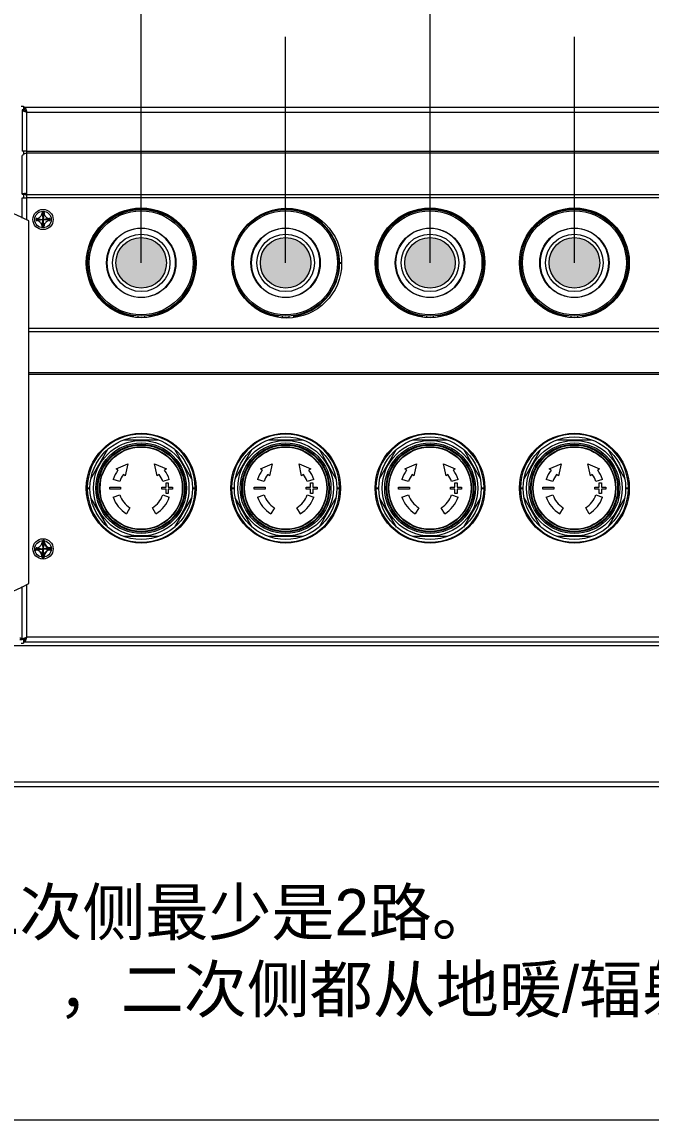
# Model space of a CAD drawing. Header units: millimetres. Extents: x 206 to 1899, y -454 to 296.
# Drawn here: x 1443.71 to 1457.33, y -424.94 to -401.18 of the extents above; entities that cross this region are included whole.
import ezdxf

# ---------------------------------------------------------------- set-up
doc = ezdxf.new("R2010")
doc.units = ezdxf.units.MM
doc.layers.add('文字层', color=3, linetype='Continuous', lineweight=15)
doc.layers.add('细实线', color=7, linetype='Continuous', lineweight=15)
doc.styles.add('微软雅黑M', font='思源黑体M_1.ttf', dxfattribs={"height": 1})

msp = doc.modelspace()

# ---------------------------------------------------------------- hatches: boundary and pattern name
at = {"lineweight": 9}
h = msp.add_hatch(color=256, dxfattribs=at)
h.dxf.hatch_style = 1
h.paths.add_polyline_path([(1445.746, -406.395, 1), (1446.84, -406.395, 1)])
h = msp.add_hatch(color=256, dxfattribs=at)
h.dxf.hatch_style = 1
h.paths.add_polyline_path([(1448.871, -406.395, 1), (1449.965, -406.395, 1)])
h = msp.add_hatch(color=256, dxfattribs=at)
h.dxf.hatch_style = 1
h.paths.add_polyline_path([(1451.996, -406.395, 1), (1453.09, -406.395, 1)])
h = msp.add_hatch(color=256, dxfattribs=at)
h.dxf.hatch_style = 1
h.paths.add_polyline_path([(1455.121, -406.395, 1), (1456.215, -406.395, 1)])

# ---------------------------------------------------------------- linework, layer by layer
for p, q in [((1446.293, -406.395), (1446.293, -398.399)), ((1452.543, -406.395), (1452.543, -398.399)), ((1449.418, -406.395), (1449.418, -401.504)), ((1455.668, -406.395), (1455.668, -401.504))]:
    msp.add_line(p, q, dxfattribs=at)
at = {"layer": '细实线', "linetype": 'Continuous', "lineweight": 9}
for p, q in [((1443.693, -403.008), (1443.743, -403.008)), ((1443.718, -403.083), (1443.718, -403.978)), ((1443.768, -403.083), (1443.718, -403.083)), ((1443.743, -403.008), (1443.743, -403.083)), ((1443.768, -403.083), (1443.768, -403.033)), ((1463.48, -403.033), (1443.768, -403.033)), ((1443.818, -405.471), (1443.818, -403.133)), ((1443.818, -403.133), (1463.43, -403.133)), ((1443.818, -403.978), (1443.718, -403.978)), ((1443.743, -403.978), (1443.743, -404.049)), ((1463.43, -403.984), (1443.818, -403.984)), ((1463.43, -404.019), (1443.818, -404.019)), ((1443.718, -404.909), (1443.718, -404.095)), ((1443.718, -404.909), (1443.754, -404.909)), ((1443.718, -405.425), (1443.718, -404.99)), ((1443.718, -404.99), (1443.818, -404.99)), ((1443.743, -404.909), (1443.743, -404.99)), ((1443.768, -404.912), (1443.779, -404.917)), ((1443.818, -404.913), (1463.43, -404.913)), ((1443.818, -404.984), (1463.43, -404.984)), ((1443.705, -405.411), (1443.718, -405.411)), ((1443.859, -413.333), (1443.859, -405.489)), ((1444.016, -405.458), (1444.149, -405.458)), ((1444.018, -405.437), (1444.149, -405.455)), ((1444.018, -405.479), (1444.149, -405.461)), ((1444.035, -405.436), (1444.152, -405.455)), ((1444.035, -405.48), (1444.152, -405.461)), ((1444.146, -405.325), (1444.165, -405.442)), ((1444.146, -405.591), (1444.165, -405.474)), ((1444.147, -405.308), (1444.165, -405.439)), ((1444.147, -405.608), (1444.165, -405.477)), ((1444.149, -405.455), (1444.152, -405.455)), ((1444.149, -405.461), (1444.152, -405.461)), ((1444.149, -405.461), (1444.152, -405.461)), ((1444.165, -405.442), (1444.165, -405.439)), ((1444.165, -405.474), (1444.165, -405.477)), ((1444.165, -405.477), (1444.165, -405.474)), ((1444.168, -405.439), (1444.168, -405.306)), ((1444.168, -405.477), (1444.168, -405.61)), ((1444.189, -405.308), (1444.171, -405.439)), ((1444.19, -405.325), (1444.171, -405.442)), ((1444.171, -405.439), (1444.171, -405.442)), ((1444.171, -405.442), (1444.171, -405.439)), ((1444.171, -405.474), (1444.171, -405.477)), ((1444.171, -405.474), (1444.171, -405.477)), ((1444.19, -405.591), (1444.171, -405.474)), ((1444.189, -405.608), (1444.171, -405.477)), ((1444.301, -405.436), (1444.184, -405.455)), ((1444.187, -405.455), (1444.184, -405.455)), ((1444.187, -405.455), (1444.184, -405.455)), ((1444.187, -405.461), (1444.184, -405.461)), ((1444.187, -405.461), (1444.184, -405.461)), ((1444.301, -405.48), (1444.184, -405.461)), ((1444.318, -405.437), (1444.187, -405.455)), ((1444.187, -405.458), (1444.32, -405.458)), ((1444.318, -405.479), (1444.187, -405.461)), ((1445.105, -406.389), (1445.139, -406.389)), ((1445.105, -406.402), (1445.139, -406.402)), ((1447.447, -406.389), (1447.48, -406.389)), ((1447.447, -406.402), (1447.48, -406.402)), ((1448.255, -406.402), (1448.264, -406.402)), ((1448.264, -406.389), (1448.257, -406.389)), ((1450.572, -406.389), (1450.629, -406.389)), ((1450.572, -406.402), (1450.63, -406.402)), ((1451.355, -406.389), (1451.389, -406.389)), ((1451.355, -406.402), (1451.389, -406.402)), ((1453.697, -406.389), (1453.73, -406.389)), ((1453.697, -406.402), (1453.73, -406.402)), ((1454.48, -406.389), (1454.514, -406.389)), ((1454.48, -406.402), (1454.514, -406.402)), ((1456.822, -406.389), (1456.855, -406.389)), ((1456.822, -406.402), (1456.855, -406.402)), ((1446.121, -407.537), (1446.121, -407.56)), ((1446.224, -407.583), (1446.224, -407.545)), ((1446.362, -407.545), (1446.362, -407.583)), ((1446.465, -407.537), (1446.465, -407.56)), ((1449.246, -407.537), (1449.246, -407.563)), ((1449.349, -407.583), (1449.349, -407.545)), ((1449.49, -407.583), (1449.349, -407.583)), ((1449.487, -407.545), (1449.487, -407.583)), ((1449.59, -407.537), (1449.59, -407.583)), ((1452.371, -407.537), (1452.371, -407.56)), ((1452.474, -407.583), (1452.474, -407.545)), ((1452.612, -407.545), (1452.612, -407.583)), ((1452.715, -407.537), (1452.715, -407.56)), ((1455.496, -407.537), (1455.496, -407.56)), ((1455.599, -407.583), (1455.599, -407.545)), ((1455.737, -407.545), (1455.737, -407.583)), ((1455.84, -407.537), (1455.84, -407.56)), ((1443.859, -407.807), (1463.43, -407.807)), ((1443.859, -407.878), (1463.43, -407.878)), ((1463.43, -408.771), (1443.859, -408.771)), ((1463.43, -408.807), (1443.859, -408.807)), ((1445.926, -410.224), (1446.66, -410.224)), ((1449.051, -410.224), (1449.785, -410.224)), ((1452.176, -410.224), (1452.91, -410.224)), ((1455.301, -410.224), (1456.035, -410.224)), ((1445.203, -411.065), (1445.57, -410.429)), ((1447.016, -410.429), (1447.383, -411.065)), ((1448.328, -411.065), (1448.695, -410.429)), ((1450.141, -410.429), (1450.508, -411.065)), ((1451.453, -411.065), (1451.82, -410.429)), ((1453.266, -410.429), (1453.633, -411.065)), ((1454.578, -411.065), (1454.945, -410.429)), ((1456.391, -410.429), (1456.758, -411.065)), ((1445.748, -410.852), (1446.003, -410.746)), ((1445.787, -410.882), (1445.748, -410.852)), ((1446.003, -410.746), (1445.946, -411.004)), ((1446.583, -410.746), (1446.838, -410.852)), ((1446.64, -411.004), (1446.583, -410.746)), ((1446.838, -410.852), (1446.799, -410.882)), ((1448.873, -410.852), (1449.128, -410.746)), ((1448.912, -410.882), (1448.873, -410.852)), ((1449.128, -410.746), (1449.071, -411.004)), ((1449.708, -410.746), (1449.963, -410.852)), ((1449.765, -411.004), (1449.708, -410.746)), ((1449.963, -410.852), (1449.924, -410.882)), ((1451.998, -410.852), (1452.253, -410.746)), ((1452.037, -410.882), (1451.998, -410.852)), ((1452.253, -410.746), (1452.196, -411.004)), ((1452.833, -410.746), (1453.088, -410.852)), ((1452.89, -411.004), (1452.833, -410.746)), ((1453.088, -410.852), (1453.049, -410.882)), ((1455.123, -410.852), (1455.378, -410.746)), ((1455.162, -410.882), (1455.123, -410.852)), ((1455.378, -410.746), (1455.321, -411.004)), ((1455.958, -410.746), (1456.213, -410.852)), ((1456.015, -411.004), (1455.958, -410.746)), ((1456.213, -410.852), (1456.174, -410.882)), ((1445.828, -411.124), (1445.685, -411.079)), ((1445.946, -411.004), (1445.906, -410.974)), ((1446.68, -410.974), (1446.64, -411.004)), ((1446.901, -411.079), (1446.758, -411.124)), ((1446.832, -411.153), (1446.879, -411.153)), ((1446.832, -411.247), (1446.832, -411.153)), ((1446.879, -411.153), (1446.879, -411.247)), ((1448.953, -411.124), (1448.81, -411.079)), ((1449.071, -411.004), (1449.031, -410.974)), ((1449.805, -410.974), (1449.765, -411.004)), ((1450.026, -411.079), (1449.883, -411.124)), ((1449.957, -411.153), (1450.004, -411.153)), ((1449.957, -411.247), (1449.957, -411.153)), ((1450.004, -411.153), (1450.004, -411.247)), ((1452.078, -411.124), (1451.935, -411.079)), ((1452.196, -411.004), (1452.156, -410.974)), ((1452.93, -410.974), (1452.89, -411.004)), ((1453.151, -411.079), (1453.008, -411.124)), ((1453.082, -411.153), (1453.129, -411.153)), ((1453.082, -411.247), (1453.082, -411.153)), ((1453.129, -411.153), (1453.129, -411.247)), ((1455.203, -411.124), (1455.06, -411.079)), ((1455.321, -411.004), (1455.281, -410.974)), ((1456.055, -410.974), (1456.015, -411.004)), ((1456.276, -411.079), (1456.133, -411.124)), ((1456.207, -411.153), (1456.254, -411.153)), ((1456.207, -411.247), (1456.207, -411.153)), ((1456.254, -411.153), (1456.254, -411.247)), ((1445.105, -411.264), (1445.184, -411.264)), ((1445.105, -411.277), (1445.184, -411.277)), ((1445.613, -411.247), (1445.848, -411.247)), ((1445.613, -411.294), (1445.613, -411.247)), ((1445.848, -411.294), (1445.613, -411.294)), ((1445.685, -411.462), (1445.828, -411.417)), ((1445.848, -411.247), (1445.848, -411.294)), ((1446.738, -411.247), (1446.832, -411.247)), ((1446.738, -411.294), (1446.738, -411.247)), ((1446.832, -411.294), (1446.738, -411.294)), ((1446.758, -411.417), (1446.901, -411.462)), ((1446.832, -411.388), (1446.832, -411.294)), ((1446.879, -411.388), (1446.832, -411.388)), ((1446.879, -411.247), (1446.973, -411.247)), ((1446.973, -411.294), (1446.879, -411.294)), ((1446.879, -411.294), (1446.879, -411.388)), ((1446.973, -411.247), (1446.973, -411.294)), ((1447.402, -411.264), (1447.48, -411.264)), ((1447.402, -411.277), (1447.48, -411.277)), ((1448.23, -411.264), (1448.309, -411.264)), ((1448.23, -411.277), (1448.309, -411.277)), ((1448.738, -411.247), (1448.973, -411.247)), ((1448.738, -411.294), (1448.738, -411.247)), ((1448.973, -411.294), (1448.738, -411.294)), ((1448.81, -411.462), (1448.953, -411.417)), ((1448.973, -411.247), (1448.973, -411.294)), ((1449.863, -411.247), (1449.957, -411.247)), ((1449.863, -411.294), (1449.863, -411.247)), ((1449.957, -411.294), (1449.863, -411.294)), ((1449.883, -411.417), (1450.026, -411.462)), ((1449.957, -411.388), (1449.957, -411.294)), ((1450.004, -411.388), (1449.957, -411.388)), ((1450.004, -411.247), (1450.098, -411.247)), ((1450.098, -411.294), (1450.004, -411.294)), ((1450.004, -411.294), (1450.004, -411.388)), ((1450.098, -411.247), (1450.098, -411.294)), ((1450.527, -411.264), (1450.605, -411.264)), ((1450.527, -411.277), (1450.605, -411.277)), ((1451.355, -411.264), (1451.434, -411.264)), ((1451.355, -411.277), (1451.434, -411.277)), ((1451.863, -411.247), (1452.098, -411.247)), ((1451.863, -411.294), (1451.863, -411.247)), ((1452.098, -411.294), (1451.863, -411.294)), ((1451.935, -411.462), (1452.078, -411.417)), ((1452.098, -411.247), (1452.098, -411.294)), ((1452.988, -411.247), (1453.082, -411.247)), ((1452.988, -411.294), (1452.988, -411.247)), ((1453.082, -411.294), (1452.988, -411.294)), ((1453.008, -411.417), (1453.151, -411.462)), ((1453.082, -411.388), (1453.082, -411.294)), ((1453.129, -411.388), (1453.082, -411.388)), ((1453.129, -411.247), (1453.223, -411.247)), ((1453.223, -411.294), (1453.129, -411.294)), ((1453.129, -411.294), (1453.129, -411.388)), ((1453.223, -411.247), (1453.223, -411.294)), ((1453.652, -411.264), (1453.73, -411.264)), ((1453.652, -411.277), (1453.73, -411.277)), ((1454.48, -411.264), (1454.559, -411.264)), ((1454.48, -411.277), (1454.559, -411.277)), ((1454.988, -411.247), (1455.223, -411.247)), ((1454.988, -411.294), (1454.988, -411.247)), ((1455.223, -411.294), (1454.988, -411.294)), ((1455.06, -411.462), (1455.203, -411.417)), ((1455.223, -411.247), (1455.223, -411.294)), ((1456.113, -411.247), (1456.207, -411.247)), ((1456.113, -411.294), (1456.113, -411.247)), ((1456.207, -411.294), (1456.113, -411.294)), ((1456.133, -411.417), (1456.276, -411.462)), ((1456.207, -411.388), (1456.207, -411.294)), ((1456.254, -411.388), (1456.207, -411.388)), ((1456.254, -411.247), (1456.348, -411.247)), ((1456.348, -411.294), (1456.254, -411.294)), ((1456.254, -411.294), (1456.254, -411.388)), ((1456.348, -411.247), (1456.348, -411.294)), ((1456.777, -411.264), (1456.855, -411.264)), ((1456.777, -411.277), (1456.855, -411.277)), ((1445.57, -412.112), (1445.203, -411.476)), ((1447.383, -411.476), (1447.016, -412.112)), ((1448.695, -412.112), (1448.328, -411.476)), ((1450.508, -411.476), (1450.141, -412.112)), ((1451.82, -412.112), (1451.453, -411.476)), ((1453.633, -411.476), (1453.266, -412.112)), ((1454.945, -412.112), (1454.578, -411.476)), ((1456.758, -411.476), (1456.391, -412.112)), ((1446.049, -411.693), (1445.974, -411.823)), ((1446.612, -411.823), (1446.537, -411.693)), ((1449.174, -411.693), (1449.099, -411.823)), ((1449.737, -411.823), (1449.662, -411.693)), ((1452.299, -411.693), (1452.224, -411.823)), ((1452.862, -411.823), (1452.787, -411.693)), ((1455.424, -411.693), (1455.349, -411.823)), ((1455.987, -411.823), (1455.912, -411.693)), ((1446.66, -412.317), (1445.926, -412.317)), ((1449.785, -412.317), (1449.051, -412.317)), ((1452.91, -412.317), (1452.176, -412.317)), ((1456.035, -412.317), (1455.301, -412.317)), ((1443.98, -412.583), (1444.355, -412.583)), ((1443.982, -412.608), (1444.011, -412.608)), ((1444.016, -412.583), (1444.149, -412.583)), ((1444.018, -412.562), (1444.149, -412.58)), ((1444.018, -412.604), (1444.149, -412.586)), ((1444.035, -412.561), (1444.152, -412.58)), ((1444.035, -412.605), (1444.152, -412.586)), ((1444.146, -412.45), (1444.165, -412.567)), ((1444.146, -412.716), (1444.165, -412.599)), ((1444.147, -412.433), (1444.165, -412.564)), ((1444.147, -412.733), (1444.165, -412.602)), ((1444.149, -412.58), (1444.152, -412.58)), ((1444.149, -412.586), (1444.152, -412.586)), ((1444.149, -412.586), (1444.152, -412.586)), ((1444.165, -412.567), (1444.165, -412.564)), ((1444.165, -412.599), (1444.165, -412.602)), ((1444.165, -412.602), (1444.165, -412.599)), ((1444.168, -412.77), (1444.168, -412.395)), ((1444.168, -412.564), (1444.168, -412.431)), ((1444.168, -412.602), (1444.168, -412.735)), ((1444.189, -412.433), (1444.171, -412.564)), ((1444.19, -412.45), (1444.171, -412.567)), ((1444.171, -412.564), (1444.171, -412.567)), ((1444.171, -412.567), (1444.171, -412.564)), ((1444.171, -412.599), (1444.171, -412.602)), ((1444.171, -412.599), (1444.171, -412.602)), ((1444.19, -412.716), (1444.171, -412.599)), ((1444.189, -412.733), (1444.171, -412.602)), ((1444.301, -412.561), (1444.184, -412.58)), ((1444.187, -412.58), (1444.184, -412.58)), ((1444.187, -412.58), (1444.184, -412.58)), ((1444.187, -412.586), (1444.184, -412.586)), ((1444.187, -412.586), (1444.184, -412.586)), ((1444.301, -412.605), (1444.184, -412.586)), ((1444.318, -412.562), (1444.187, -412.58)), ((1444.187, -412.583), (1444.32, -412.583)), ((1444.318, -412.604), (1444.187, -412.586)), ((1444.193, -412.426), (1444.193, -412.397)), ((1444.354, -412.557), (1444.325, -412.557)), ((1444.354, -412.608), (1444.325, -412.608)), ((1444.142, -412.74), (1444.142, -412.769)), ((1444.193, -412.74), (1444.193, -412.769)), ((1443.718, -414.545), (1443.718, -413.397)), ((1443.818, -414.495), (1443.818, -413.352)), ((1463.43, -414.495), (1443.818, -414.495)), ((1400.255, -414.67), (1475.405, -414.67)), ((1443.668, -414.545), (1443.718, -414.545)), ((1443.693, -414.62), (1443.743, -414.62)), ((1443.768, -414.545), (1443.718, -414.545)), ((1443.743, -414.545), (1443.743, -414.62)), ((1443.768, -414.545), (1443.768, -414.595)), ((1443.768, -414.595), (1463.48, -414.595)), ((1400.255, -417.62), (1475.405, -417.62)), ((1400.355, -417.72), (1475.93, -417.72))]:
    msp.add_line(p, q, dxfattribs=at)
at = {"layer": '细实线', "linetype": 'ByBlock', "lineweight": 9}
msp.add_lwpolyline([(1396.112, -388.378), (1480.168, -388.378), (1480.168, -424.939), (1396.112, -424.939)], close=True, dxfattribs=at)
at = {"layer": '细实线', "linetype": 'Continuous', "lineweight": 9}
msp.add_lwpolyline([(1443.754, -404.909), (1443.756, -404.909), (1443.768, -404.912)], dxfattribs=at)
for centre, radius in [((1444.168, -405.458), 0.219), ((1446.293, -406.395), 1.188), ((1446.293, -406.395), 1.154), ((1449.443, -406.402), 1.188), ((1449.418, -406.395), 1.154), ((1452.543, -406.395), 1.188), ((1452.543, -406.395), 1.154), ((1455.668, -406.395), 1.188), ((1455.668, -406.395), 1.154), ((1444.168, -405.458), 0.179), ((1446.293, -406.395), 1.125), ((1449.418, -406.395), 1.125), ((1452.543, -406.395), 1.125), ((1455.668, -406.395), 1.125), ((1446.293, -406.395), 0.751), ((1449.418, -406.395), 0.751), ((1452.543, -406.395), 0.751), ((1455.668, -406.395), 0.751), ((1446.293, -406.395), 0.622), ((1446.293, -406.395), 0.547), ((1449.418, -406.395), 0.622), ((1449.418, -406.395), 0.547), ((1452.543, -406.395), 0.622), ((1452.543, -406.395), 0.547), ((1455.668, -406.395), 0.622), ((1455.668, -406.395), 0.547), ((1446.293, -411.27), 1.188), ((1446.293, -411.27), 1.109), ((1446.293, -411.27), 1.034), ((1449.418, -411.27), 1.188), ((1449.418, -411.27), 1.109), ((1449.418, -411.27), 1.034), ((1452.543, -411.27), 1.188), ((1452.543, -411.27), 1.109), ((1452.543, -411.27), 1.034), ((1455.668, -411.27), 1.188), ((1455.668, -411.27), 1.109), ((1455.668, -411.27), 1.034), ((1446.293, -411.27), 0.981), ((1446.293, -411.27), 0.95), ((1446.293, -411.27), 0.938), ((1446.293, -411.27), 0.934), ((1446.293, -411.27), 0.897), ((1446.293, -411.27), 0.889), ((1449.418, -411.27), 0.981), ((1449.418, -411.27), 0.95), ((1449.418, -411.27), 0.938), ((1449.418, -411.27), 0.934), ((1449.418, -411.27), 0.897), ((1449.418, -411.27), 0.889), ((1452.543, -411.27), 0.981), ((1452.543, -411.27), 0.95), ((1452.543, -411.27), 0.938), ((1452.543, -411.27), 0.934), ((1452.543, -411.27), 0.897), ((1452.543, -411.27), 0.889), ((1455.668, -411.27), 0.981), ((1455.668, -411.27), 0.95), ((1455.668, -411.27), 0.938), ((1455.668, -411.27), 0.934), ((1455.668, -411.27), 0.897), ((1455.668, -411.27), 0.889), ((1444.168, -412.583), 0.219), ((1444.168, -412.583), 0.179)]:
    msp.add_circle(centre, radius, dxfattribs=at)
for centre, radius, start, end in [((1443.818, -404.163), 0.139, 90.0019, 91.7765), ((1441.546, -409.961), 5.035, 62.6574, 117.3426), ((1443.752, -405.038), 0.144, 78.9231, 84.0081), ((1443.75, -405.051), 0.158, 77.1973, 78.9898), ((1443.693, -405.084), 0.188, 54.2514, 55.0285), ((1446.293, -406.395), 1.169, 0.3064, 179.6936), ((1449.418, -406.395), 1.169, 0.3064, 107.8548), ((1452.543, -406.395), 1.169, 0.3064, 179.6936), ((1455.668, -406.395), 1.169, 0.3064, 179.6936), ((1444.168, -405.458), 0.152, 172.1836, 187.8164), ((1444.157, -407.598), 2.166, 93.2389, 93.6922), ((1444.157, -403.317), 2.166, 266.3078, 266.7611), ((1446.308, -405.447), 2.166, 176.3078, 176.7611), ((1444.168, -405.458), 0.152, 82.1836, 97.8164), ((1444.168, -405.458), 0.0188, 172.1881, 187.8119), ((1444.168, -405.458), 0.0187, 180, 187.8164), ((1444.152, -405.442), 0.0131, 270, 0), ((1444.152, -405.474), 0.0131, 0, 90), ((1444.152, -405.474), 0.0131, 360, 90), ((1444.168, -405.458), 0.0188, 82.1881, 97.8119), ((1444.168, -405.458), 0.0188, 262.1881, 277.8119), ((1444.168, -405.458), 0.0187, 262.1836, 277.8164), ((1444.168, -405.458), 0.0187, 82.1836, 90), ((1444.184, -405.442), 0.0131, 180, 270), ((1444.184, -405.442), 0.0131, 180, 270), ((1444.184, -405.474), 0.0131, 90, 180), ((1444.184, -405.474), 0.0131, 90, 180), ((1444.168, -405.458), 0.0188, 352.1881, 7.8119), ((1444.168, -405.458), 0.0187, 352.1836, 7.8164), ((1442.039, -405.446), 2.154, 3.2377, 3.6934), ((1444.179, -407.598), 2.166, 86.3078, 86.7611), ((1444.179, -403.317), 2.166, 273.2389, 273.6922), ((1444.168, -405.458), 0.152, 352.1836, 7.8164), ((1446.297, -405.469), 2.154, 183.2377, 183.6934), ((1444.168, -405.458), 0.152, 262.1836, 277.8164), ((1442.028, -405.469), 2.166, 356.3078, 356.7611), ((1446.293, -406.395), 0.744, 270.3567, 270), ((1449.418, -406.395), 0.744, 270.3567, 270), ((1452.543, -406.395), 0.744, 270.3567, 270), ((1455.668, -406.395), 0.744, 270.3567, 270), ((1446.293, -406.395), 1.169, 180.3064, 261.527), ((1446.293, -406.395), 1.169, 278.473, 359.6936), ((1449.418, -406.395), 1.169, 278.473, 359.6936), ((1452.543, -406.395), 1.169, 180.3064, 261.527), ((1452.543, -406.395), 1.169, 278.473, 359.6936), ((1455.668, -406.395), 1.169, 180.3064, 261.527), ((1455.668, -406.395), 1.169, 278.473, 359.6936), ((1446.294, -406.395), 0.744, 269.9468, 270.3035), ((1449.418, -406.395), 1.169, 212.6622, 261.527), ((1449.419, -406.395), 0.744, 269.9468, 270.3035), ((1452.544, -406.395), 0.744, 269.9468, 270.3035), ((1455.669, -406.395), 0.744, 269.9468, 270.3035), ((1446.293, -411.27), 1.169, 0.3064, 179.6936), ((1449.418, -411.27), 1.169, 0.3064, 179.6936), ((1452.543, -411.27), 1.169, 0.3064, 179.6936), ((1455.668, -411.27), 1.169, 0.3064, 179.6936), ((1446.293, -411.27), 0.637, 142.5, 162.5), ((1446.293, -411.27), 0.637, 17.5, 37.5), ((1449.418, -411.27), 0.637, 142.5, 162.5), ((1449.418, -411.27), 0.637, 17.5, 37.5), ((1452.543, -411.27), 0.637, 142.5, 162.5), ((1452.543, -411.27), 0.637, 17.5, 37.5), ((1455.668, -411.27), 0.637, 142.5, 162.5), ((1455.668, -411.27), 0.637, 17.5, 37.5), ((1446.293, -411.27), 0.487, 142.5, 162.5), ((1446.293, -411.27), 0.487, 17.5, 37.5), ((1449.418, -411.27), 0.487, 142.5, 162.5), ((1449.418, -411.27), 0.487, 17.5, 37.5), ((1452.543, -411.27), 0.487, 142.5, 162.5), ((1452.543, -411.27), 0.487, 17.5, 37.5), ((1455.668, -411.27), 0.487, 142.5, 162.5), ((1455.668, -411.27), 0.487, 17.5, 37.5), ((1446.293, -411.27), 1.169, 180.3064, 359.6936), ((1446.293, -411.27), 0.487, 197.5, 240), ((1446.293, -411.27), 0.487, 300, 342.5), ((1449.418, -411.27), 1.169, 180.3064, 359.6936), ((1449.418, -411.27), 0.487, 197.5, 240), ((1449.418, -411.27), 0.487, 300, 342.5), ((1452.543, -411.27), 1.169, 180.3064, 359.6936), ((1452.543, -411.27), 0.487, 197.5, 240), ((1452.543, -411.27), 0.487, 300, 342.5), ((1455.668, -411.27), 1.169, 180.3064, 359.6936), ((1455.668, -411.27), 0.487, 197.5, 240), ((1455.668, -411.27), 0.487, 300, 342.5), ((1446.293, -411.27), 0.637, 197.5, 240), ((1446.293, -411.27), 0.637, 300, 342.5), ((1449.418, -411.27), 0.637, 197.5, 240), ((1449.418, -411.27), 0.637, 300, 342.5), ((1452.543, -411.27), 0.637, 197.5, 240), ((1452.543, -411.27), 0.637, 300, 342.5), ((1455.668, -411.27), 0.637, 197.5, 240), ((1455.668, -411.27), 0.637, 300, 342.5), ((1444.168, -412.583), 0.188, 180, 187.8164), ((1444.011, -412.74), 0.131, 0, 90), ((1444.168, -412.583), 0.152, 172.1836, 187.8164), ((1444.157, -414.723), 2.166, 93.2389, 93.6922), ((1444.157, -410.442), 2.166, 266.3078, 266.7611), ((1446.308, -412.572), 2.166, 176.3078, 176.7611), ((1444.168, -412.583), 0.152, 82.1836, 97.8164), ((1444.168, -412.583), 0.0188, 172.1881, 179.9955), ((1444.168, -412.583), 0.0188, 180.0045, 187.8119), ((1444.168, -412.583), 0.0187, 180, 187.8164), ((1444.152, -412.567), 0.0131, 270, 0), ((1444.152, -412.599), 0.0131, 0, 90), ((1444.152, -412.599), 0.0131, 360, 90), ((1444.168, -412.583), 0.0188, 90.0045, 97.8119), ((1444.168, -412.583), 0.0188, 262.1881, 269.9955), ((1444.168, -412.583), 0.0187, 262.1836, 277.8164), ((1444.168, -412.583), 0.188, 82.1836, 90), ((1444.168, -412.583), 0.0188, 82.1881, 89.9955), ((1444.168, -412.583), 0.0187, 82.1836, 90), ((1444.168, -412.583), 0.0188, 270.0045, 277.8119), ((1444.184, -412.567), 0.0131, 180, 270), ((1444.184, -412.567), 0.0131, 180, 270), ((1444.184, -412.599), 0.0131, 90, 180), ((1444.184, -412.599), 0.0131, 90, 180), ((1444.168, -412.583), 0.0188, 0.0045, 7.8119), ((1444.168, -412.583), 0.0187, 352.1836, 7.8164), ((1444.168, -412.583), 0.0188, 352.1881, 359.9955), ((1442.039, -412.571), 2.154, 3.2377, 3.6934), ((1444.325, -412.426), 0.131, 180, 270), ((1444.325, -412.74), 0.131, 90, 180), ((1444.179, -414.723), 2.166, 86.3078, 86.7611), ((1444.179, -410.442), 2.166, 273.2389, 273.6922), ((1444.168, -412.583), 0.152, 352.1836, 7.8164), ((1444.168, -412.583), 0.188, 352.1836, 7.8164), ((1444.168, -412.583), 0.188, 262.1836, 277.8164), ((1446.297, -412.594), 2.154, 183.2377, 183.6934), ((1444.168, -412.583), 0.152, 262.1836, 277.8164), ((1442.028, -412.594), 2.166, 356.3078, 356.7611), ((1441.546, -408.861), 5.035, 242.6574, 297.3426)]:
    msp.add_arc(centre, radius, start, end, dxfattribs=at)
for points, knots in [([(1443.718, -403.083), (1443.718, -403.089), (1443.726, -403.097), (1443.739, -403.104), (1443.748, -403.109), (1443.753, -403.111)], [0, 0, 0, 0, 0.359924, 0.644291, 1, 1, 1, 1]), ([(1443.753, -403.111), (1443.755, -403.111), (1443.759, -403.113), (1443.764, -403.115), (1443.768, -403.116)], [0, 0, 0, 0, 0.239617, 1, 1, 1, 1]), ([(1443.768, -403.033), (1443.774, -403.033), (1443.782, -403.041), (1443.789, -403.054), (1443.794, -403.063), (1443.796, -403.068)], [0, 0, 0, 0, 0.359924, 0.644291, 1, 1, 1, 1]), ([(1443.768, -403.083), (1443.768, -403.093), (1443.78, -403.107), (1443.799, -403.121), (1443.812, -403.129), (1443.818, -403.133)], [0, 0, 0, 0, 0.400766, 0.683902, 1, 1, 1, 1]), ([(1443.768, -403.083), (1443.778, -403.083), (1443.792, -403.095), (1443.806, -403.114), (1443.814, -403.127), (1443.818, -403.133)], [0, 0, 0, 0, 0.400766, 0.683902, 1, 1, 1, 1]), ([(1443.768, -403.116), (1443.772, -403.118), (1443.788, -403.124), (1443.805, -403.129), (1443.818, -403.133)], [0, 0, 0, 0, 0.236192, 1, 1, 1, 1]), ([(1443.796, -403.068), (1443.796, -403.07), (1443.798, -403.074), (1443.8, -403.079), (1443.801, -403.083)], [0, 0, 0, 0, 0.239617, 1, 1, 1, 1]), ([(1443.801, -403.083), (1443.803, -403.087), (1443.809, -403.103), (1443.814, -403.12), (1443.818, -403.133)], [0, 0, 0, 0, 0.236192, 1, 1, 1, 1]), ([(1443.718, -404.095), (1443.718, -404.086), (1443.724, -404.066), (1443.746, -404.043), (1443.777, -404.028), (1443.801, -404.024), (1443.814, -404.024)], [0, 0, 0, 0, 0.210206, 0.445139, 0.71168, 1, 1, 1, 1]), ([(1443.718, -404.909), (1443.718, -404.903), (1443.731, -404.896), (1443.748, -404.894), (1443.76, -404.894), (1443.767, -404.894)], [0, 0, 0, 0, 0.326869, 0.621602, 1, 1, 1, 1]), ([(1443.779, -404.917), (1443.78, -404.918), (1443.788, -404.922), (1443.795, -404.926), (1443.801, -404.93)], [0, 0, 0, 0, 0.205324, 1, 1, 1, 1]), ([(1443.785, -404.897), (1443.787, -404.898), (1443.799, -404.901), (1443.81, -404.905), (1443.818, -404.909)], [0, 0, 0, 0, 0.237927, 1, 1, 1, 1]), ([(1443.803, -404.932), (1443.804, -404.933), (1443.809, -404.937), (1443.814, -404.941), (1443.818, -404.944)], [0, 0, 0, 0, 0.237037, 1, 1, 1, 1]), ([(1444.035, -405.436), (1444.042, -405.436), (1444.055, -405.433), (1444.075, -405.424), (1444.092, -405.412), (1444.108, -405.398), (1444.122, -405.382), (1444.134, -405.365), (1444.143, -405.345), (1444.146, -405.332), (1444.146, -405.325)], [0, 0, 0, 0, 0.122892, 0.24762, 0.373529, 0.500002, 0.626475, 0.752383, 0.87711, 1, 1, 1, 1]), ([(1444.146, -405.591), (1444.146, -405.584), (1444.144, -405.574), (1444.139, -405.561), (1444.132, -405.548), (1444.122, -405.534), (1444.108, -405.518), (1444.092, -405.504), (1444.077, -405.494), (1444.065, -405.487), (1444.052, -405.482), (1444.042, -405.48), (1444.035, -405.48)], [0, 0, 0, 0, 0.122867, 0.185103, 0.247698, 0.373566, 0.499998, 0.62643, 0.752299, 0.814896, 0.87713, 1, 1, 1, 1]), ([(1444.19, -405.325), (1444.19, -405.332), (1444.192, -405.342), (1444.197, -405.355), (1444.204, -405.367), (1444.214, -405.382), (1444.228, -405.398), (1444.244, -405.412), (1444.259, -405.422), (1444.271, -405.429), (1444.284, -405.434), (1444.294, -405.436), (1444.301, -405.436)], [0, 0, 0, 0, 0.122867, 0.185103, 0.247698, 0.373566, 0.499998, 0.62643, 0.752299, 0.814896, 0.87713, 1, 1, 1, 1]), ([(1444.301, -405.48), (1444.294, -405.48), (1444.281, -405.483), (1444.261, -405.492), (1444.244, -405.504), (1444.228, -405.518), (1444.214, -405.534), (1444.202, -405.551), (1444.193, -405.571), (1444.19, -405.584), (1444.19, -405.591)], [0, 0, 0, 0, 0.122892, 0.24762, 0.373529, 0.500002, 0.626475, 0.752383, 0.87711, 1, 1, 1, 1]), ([(1444.035, -412.561), (1444.042, -412.561), (1444.055, -412.558), (1444.075, -412.549), (1444.092, -412.537), (1444.108, -412.523), (1444.122, -412.507), (1444.134, -412.49), (1444.143, -412.47), (1444.146, -412.457), (1444.146, -412.45)], [0, 0, 0, 0, 0.122892, 0.24762, 0.373529, 0.500002, 0.626475, 0.752383, 0.87711, 1, 1, 1, 1]), ([(1444.146, -412.716), (1444.146, -412.709), (1444.144, -412.699), (1444.139, -412.686), (1444.132, -412.673), (1444.122, -412.659), (1444.108, -412.643), (1444.092, -412.629), (1444.077, -412.619), (1444.065, -412.612), (1444.052, -412.607), (1444.042, -412.605), (1444.035, -412.605)], [0, 0, 0, 0, 0.122867, 0.185103, 0.247698, 0.373566, 0.499998, 0.62643, 0.752299, 0.814896, 0.87713, 1, 1, 1, 1]), ([(1444.19, -412.45), (1444.19, -412.457), (1444.192, -412.467), (1444.197, -412.48), (1444.204, -412.492), (1444.214, -412.507), (1444.228, -412.523), (1444.244, -412.537), (1444.259, -412.547), (1444.271, -412.554), (1444.284, -412.559), (1444.294, -412.561), (1444.301, -412.561)], [0, 0, 0, 0, 0.122867, 0.185103, 0.247698, 0.373566, 0.499998, 0.62643, 0.752299, 0.814896, 0.87713, 1, 1, 1, 1]), ([(1444.301, -412.605), (1444.294, -412.605), (1444.281, -412.608), (1444.261, -412.617), (1444.244, -412.629), (1444.228, -412.643), (1444.214, -412.659), (1444.202, -412.676), (1444.193, -412.696), (1444.19, -412.709), (1444.19, -412.716)], [0, 0, 0, 0, 0.122892, 0.24762, 0.373529, 0.500002, 0.626475, 0.752383, 0.87711, 1, 1, 1, 1]), ([(1443.718, -414.545), (1443.718, -414.544), (1443.717, -414.541), (1443.715, -414.537), (1443.71, -414.533), (1443.702, -414.527), (1443.688, -414.52), (1443.675, -414.515), (1443.668, -414.512)], [0, 0, 0, 0, 0.068214, 0.146508, 0.241305, 0.355434, 0.642631, 1, 1, 1, 1]), ([(1443.718, -414.545), (1443.718, -414.54), (1443.726, -414.531), (1443.739, -414.524), (1443.748, -414.52), (1443.753, -414.518)], [0, 0, 0, 0, 0.359924, 0.644291, 1, 1, 1, 1]), ([(1443.753, -414.518), (1443.755, -414.517), (1443.759, -414.515), (1443.764, -414.513), (1443.768, -414.512)], [0, 0, 0, 0, 0.239617, 1, 1, 1, 1]), ([(1443.768, -414.545), (1443.768, -414.536), (1443.78, -414.521), (1443.799, -414.507), (1443.812, -414.5), (1443.818, -414.495)], [0, 0, 0, 0, 0.400766, 0.683902, 1, 1, 1, 1]), ([(1443.768, -414.545), (1443.778, -414.545), (1443.792, -414.533), (1443.806, -414.514), (1443.814, -414.502), (1443.818, -414.495)], [0, 0, 0, 0, 0.400766, 0.683902, 1, 1, 1, 1]), ([(1443.768, -414.512), (1443.772, -414.511), (1443.788, -414.505), (1443.805, -414.5), (1443.818, -414.495)], [0, 0, 0, 0, 0.236192, 1, 1, 1, 1]), ([(1443.801, -414.545), (1443.803, -414.542), (1443.809, -414.525), (1443.814, -414.508), (1443.818, -414.495)], [0, 0, 0, 0, 0.236192, 1, 1, 1, 1]), ([(1443.768, -414.595), (1443.774, -414.595), (1443.782, -414.587), (1443.789, -414.574), (1443.794, -414.565), (1443.796, -414.56)], [0, 0, 0, 0, 0.359924, 0.644291, 1, 1, 1, 1]), ([(1443.796, -414.56), (1443.796, -414.559), (1443.798, -414.554), (1443.8, -414.549), (1443.801, -414.545)], [0, 0, 0, 0, 0.239617, 1, 1, 1, 1])]:
    msp.add_open_spline(points, degree=3, knots=knots, dxfattribs=at)

# ---------------------------------------------------------------- texts
at = {"layer": '文字层', "color": 0, "lineweight": 9, "insert": (1397.768, -419.942), "char_height": 1, "attachment_point": 1, "style": '微软雅黑M'}
msp.add_mtext_dynamic_manual_height_columns('{\\f思源黑体M|b0|i0|c134|p34;*1 AIO5最多可以扩展成5+6路，如上图。一次侧最少是3路（含旁通阀），二次侧最少是2路。\\P*2 执行器接线顺序默认一次侧都从风盘1开始（旁通阀固定接线路板CH12端），二次侧都从地暖/辐射1开始}', width=80.47567, gutter_width=17.5, heights=[0], dxfattribs=at)

doc.saveas('drawing.dxf')
